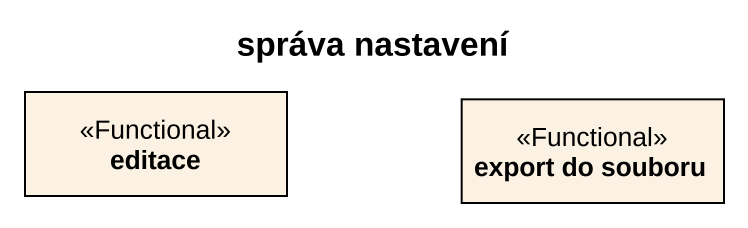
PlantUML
@startuml
title správa nastavení
hide circle
hide empty members
class editace <<Functional>>
class "export do souboru" as export_do_souboru <<Functional>>
@enduml
